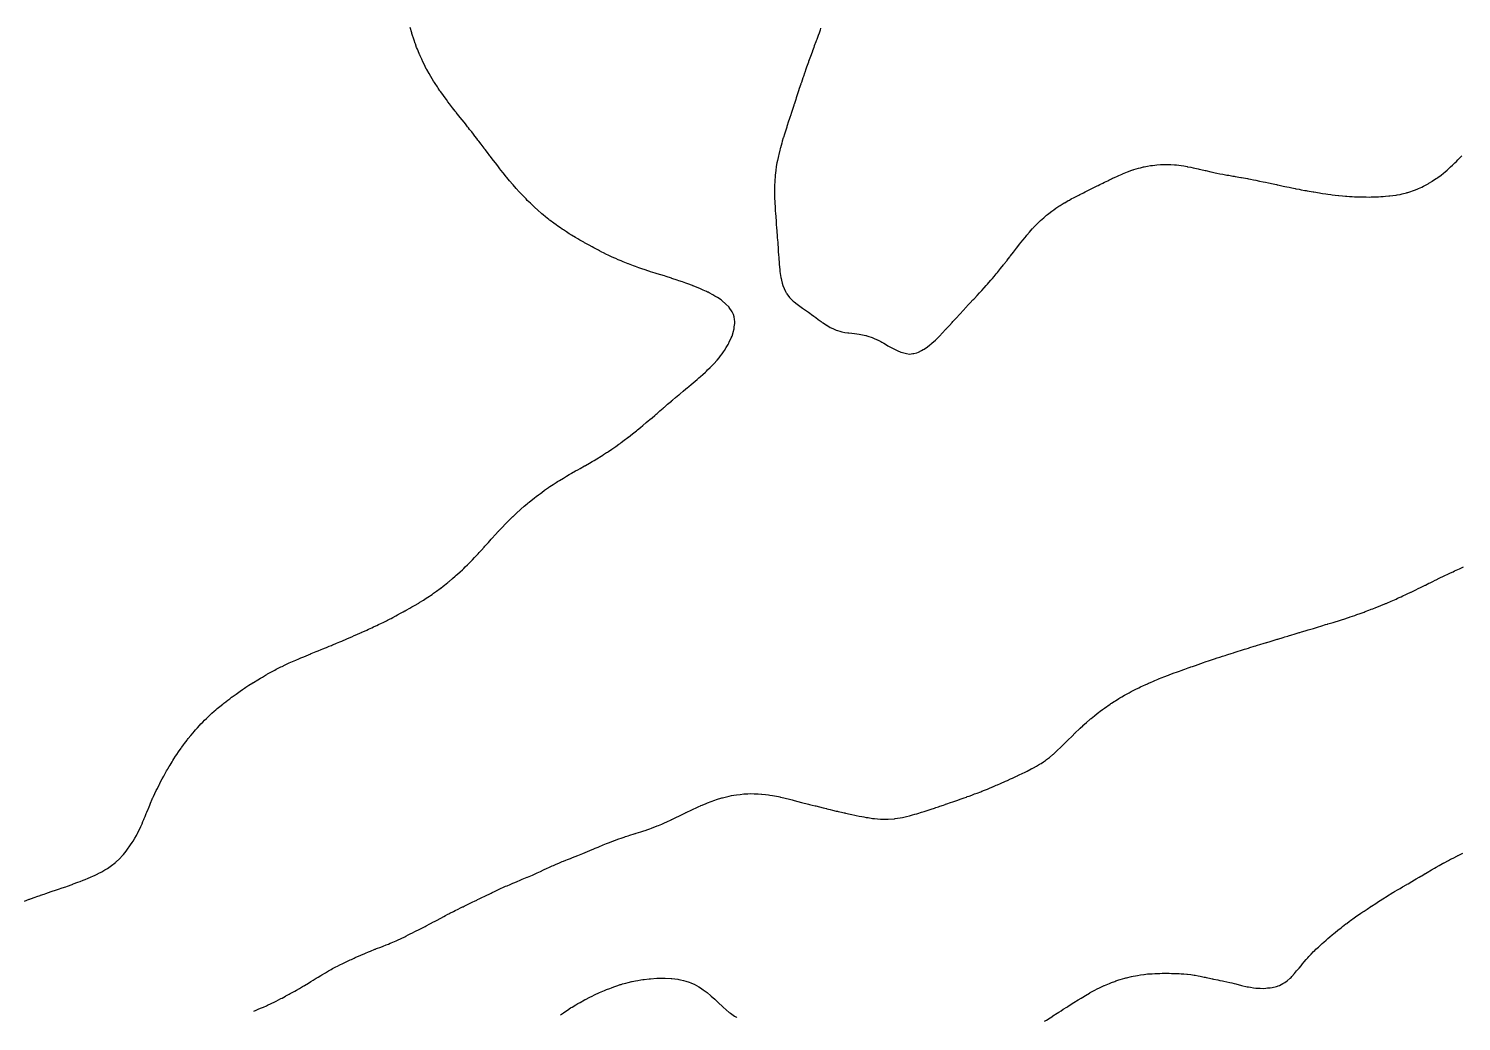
# Model space of a CAD drawing. Extents: x -717077 to -715000, y -984627 to -984000.
# Drawn here: x -716029.6 to -715831, y -984479.5 to -984341.9 of the extents above; entities that cross this region are included whole.
import ezdxf

# ---------------------------------------------------------------- set-up
doc = ezdxf.new("R2010")
doc.units = 0
doc.layers.add('buffer_B1_0_1_clip', color=7, linetype='Continuous')

msp = doc.modelspace()

# ---------------------------------------------------------------- linework, layer by layer
at = {"layer": 'buffer_B1_0_1_clip'}
for points in [[(-716030.19, -984462.81), (-716029.57, -984462.57), (-716029.5, -984462.54), (-716029.46, -984462.53), (-716029.37, -984462.5), (-716028.73, -984462.27), (-716028.5, -984462.19), (-716028.02, -984462.02), (-716027.99, -984462.01), (-716027.5, -984461.84), (-716027.25, -984461.75), (-716026.52, -984461.5), (-716026.5, -984461.5), (-716026.5, -984461.49), (-716026.49, -984461.49), (-716025.75, -984461.25), (-716025.5, -984461.16), (-716025, -984460.99), (-716024.98, -984460.99), (-716024.5, -984460.82), (-716024.26, -984460.74), (-716023.59, -984460.5), (-716023.52, -984460.48), (-716023.5, -984460.46), (-716023.44, -984460.44), (-716022.8, -984460.2), (-716022.5, -984460.08), (-716022.08, -984459.92), (-716021.81, -984459.81), (-716021.36, -984459.63), (-716021.05, -984459.5), (-716020.66, -984459.33), (-716020.5, -984459.26), (-716020.02, -984459.02), (-716019.99, -984459.01), (-716019.5, -984458.76), (-716019.33, -984458.66), (-716019.06, -984458.5), (-716018.72, -984458.28), (-716018.5, -984458.14), (-716018.13, -984457.87), (-716017.66, -984457.5), (-716017.57, -984457.43), (-716017.5, -984457.36), (-716017.06, -984456.94), (-716016.63, -984456.5), (-716016.56, -984456.43), (-716016.5, -984456.35), (-716016.11, -984455.88), (-716015.82, -984455.5), (-716015.69, -984455.31), (-716015.5, -984455.03), (-716015.29, -984454.71), (-716015.16, -984454.5), (-716014.91, -984454.08), (-716014.7, -984453.71), (-716014.59, -984453.5), (-716014.56, -984453.44), (-716014.5, -984453.33), (-716014.22, -984452.78), (-716014.1, -984452.5), (-716013.91, -984452.09), (-716013.79, -984451.79), (-716013.66, -984451.5), (-716013.61, -984451.39), (-716013.5, -984451.11), (-716013.32, -984450.68), (-716013.25, -984450.5), (-716013.08, -984450.08), (-716013.03, -984449.97), (-716012.84, -984449.5), (-716012.74, -984449.26), (-716012.5, -984448.7), (-716012.44, -984448.56), (-716012.41, -984448.5), (-716012.34, -984448.34), (-716012.12, -984447.88), (-716011.94, -984447.5), (-716011.79, -984447.2), (-716011.5, -984446.6), (-716011.46, -984446.54), (-716011.45, -984446.5), (-716011.39, -984446.39), (-716011.11, -984445.88), (-716010.91, -984445.5), (-716010.76, -984445.24), (-716010.5, -984444.76), (-716010.4, -984444.59), (-716010.35, -984444.5), (-716010.13, -984444.14), (-716010.03, -984443.97), (-716009.75, -984443.5), (-716009.65, -984443.35), (-716009.5, -984443.1), (-716009.26, -984442.74), (-716009.11, -984442.5), (-716008.86, -984442.14), (-716008.5, -984441.62), (-716008.45, -984441.55), (-716008.41, -984441.5), (-716008.15, -984441.15), (-716008.02, -984440.98), (-716007.66, -984440.5), (-716007.59, -984440.41), (-716007.5, -984440.3), (-716007.14, -984439.86), (-716006.84, -984439.5), (-716006.68, -984439.32), (-716006.5, -984439.1), (-716006.21, -984438.78), (-716005.96, -984438.5), (-716005.74, -984438.26), (-716005.5, -984438), (-716005.24, -984437.75), (-716004.99, -984437.5), (-716004.74, -984437.26), (-716004.5, -984437.03), (-716004.22, -984436.78), (-716003.91, -984436.5), (-716003.69, -984436.31), (-716003.5, -984436.14), (-716003.14, -984435.85), (-716002.71, -984435.5), (-716002.59, -984435.4), (-716002.5, -984435.32), (-716002.03, -984434.97), (-716001.76, -984434.76), (-716001.5, -984434.56), (-716001.46, -984434.54), (-716001.41, -984434.5), (-716000.88, -984434.12), (-716000.5, -984433.85), (-716000.29, -984433.71), (-715999.99, -984433.5), (-715999.7, -984433.3), (-715999.5, -984433.16), (-715999.09, -984432.91), (-715998.56, -984432.57), (-715998.5, -984432.52), (-715998.48, -984432.52), (-715998.46, -984432.5), (-715997.86, -984432.14), (-715997.5, -984431.91), (-715997.23, -984431.76), (-715996.78, -984431.5), (-715996.6, -984431.4), (-715996.5, -984431.33), (-715996.13, -984431.13), (-715995.96, -984431.04), (-715995.5, -984430.79), (-715995.31, -984430.69), (-715994.94, -984430.5), (-715994.65, -984430.35), (-715994.5, -984430.28), (-715994.08, -984430.08), (-715993.97, -984430.03), (-715993.5, -984429.81), (-715993.28, -984429.72), (-715992.8, -984429.5), (-715992.59, -984429.41), (-715992.5, -984429.36), (-715992.26, -984429.27), (-715991.89, -984429.11), (-715991.5, -984428.94), (-715991.18, -984428.81), (-715990.52, -984428.53), (-715990.5, -984428.52), (-715990.49, -984428.51), (-715990.46, -984428.5), (-715989.77, -984428.23), (-715989.5, -984428.12), (-715989.06, -984427.94), (-715988.85, -984427.86), (-715988.5, -984427.71), (-715988.34, -984427.65), (-715987.96, -984427.5), (-715987.63, -984427.37), (-715987.5, -984427.31), (-715987.16, -984427.17), (-715986.93, -984427.07), (-715986.5, -984426.88), (-715986.23, -984426.77), (-715985.53, -984426.47), (-715985.5, -984426.45), (-715985.41, -984426.41), (-715984.83, -984426.17), (-715984.5, -984426.02), (-715984.13, -984425.87), (-715983.64, -984425.65), (-715983.5, -984425.58), (-715983.44, -984425.56), (-715983.31, -984425.5), (-715982.75, -984425.25), (-715982.5, -984425.13), (-715982.06, -984424.94), (-715981.81, -984424.81), (-715981.5, -984424.67), (-715981.38, -984424.61), (-715981.15, -984424.5), (-715980.71, -984424.29), (-715980.5, -984424.18), (-715980.04, -984423.96), (-715979.86, -984423.87), (-715979.5, -984423.69), (-715979.37, -984423.63), (-715979.13, -984423.5), (-715978.72, -984423.28), (-715978.5, -984423.15), (-715978.08, -984422.92), (-715977.72, -984422.72), (-715977.5, -984422.6), (-715977.43, -984422.57), (-715977.31, -984422.5), (-715976.79, -984422.21), (-715976.5, -984422.05), (-715976.15, -984421.85), (-715975.56, -984421.5), (-715975.52, -984421.48), (-715975.5, -984421.46), (-715975.39, -984421.4), (-715974.9, -984421.1), (-715974.5, -984420.83), (-715974.3, -984420.7), (-715973.7, -984420.3), (-715973.5, -984420.15), (-715973.11, -984419.88), (-715972.6, -984419.5), (-715972.54, -984419.46), (-715972.5, -984419.42), (-715972.16, -984419.17), (-715971.97, -984419.02), (-715971.5, -984418.64), (-715971.42, -984418.58), (-715971.33, -984418.5), (-715970.87, -984418.12), (-715970.5, -984417.79), (-715970.34, -984417.66), (-715970.17, -984417.5), (-715969.82, -984417.18), (-715969.5, -984416.88), (-715969.3, -984416.7), (-715969.1, -984416.5), (-715968.79, -984416.21), (-715968.5, -984415.92), (-715968.29, -984415.71), (-715968.1, -984415.5), (-715967.8, -984415.19), (-715967.5, -984414.86), (-715967.32, -984414.67), (-715967.17, -984414.5), (-715966.84, -984414.16), (-715966.5, -984413.78), (-715966.37, -984413.63), (-715966.25, -984413.5), (-715965.89, -984413.11), (-715965.5, -984412.67), (-715965.42, -984412.58), (-715965.35, -984412.5), (-715964.94, -984412.06), (-715964.5, -984411.56), (-715964.47, -984411.53), (-715964.44, -984411.5), (-715963.98, -984411.02), (-715963.5, -984410.51), (-715963.49, -984410.5), (-715963.49, -984410.5), (-715962.5, -984409.51), (-715962.49, -984409.51), (-715962.48, -984409.5), (-715961.97, -984409.02), (-715961.5, -984408.58), (-715961.46, -984408.54), (-715961.41, -984408.5), (-715960.92, -984408.08), (-715960.5, -984407.73), (-715960.37, -984407.62), (-715960.22, -984407.5), (-715959.5, -984406.93), (-715959.26, -984406.74), (-715958.95, -984406.5), (-715958.69, -984406.31), (-715958.5, -984406.16), (-715958.11, -984405.88), (-715957.57, -984405.5), (-715957.5, -984405.45), (-715957.36, -984405.36), (-715956.92, -984405.07), (-715956.5, -984404.8), (-715956.32, -984404.68), (-715956.02, -984404.5), (-715955.5, -984404.19), (-715955.07, -984403.93), (-715954.71, -984403.71), (-715954.5, -984403.58), (-715954.44, -984403.55), (-715954.35, -984403.5), (-715953.8, -984403.2), (-715953.5, -984403.02), (-715953.16, -984402.84), (-715952.56, -984402.5), (-715952.52, -984402.48), (-715952.5, -984402.47), (-715952.42, -984402.42), (-715951.88, -984402.12), (-715951.5, -984401.89), (-715951.25, -984401.75), (-715950.84, -984401.5), (-715950.63, -984401.37), (-715950.5, -984401.29), (-715950.01, -984400.99), (-715949.93, -984400.93), (-715949.5, -984400.66), (-715949.4, -984400.59), (-715949.26, -984400.5), (-715948.8, -984400.19), (-715948.5, -984399.98), (-715948.21, -984399.79), (-715947.82, -984399.5), (-715947.63, -984399.37), (-715947.5, -984399.27), (-715947.05, -984398.94), (-715946.55, -984398.56), (-715946.5, -984398.51), (-715946.49, -984398.51), (-715946.48, -984398.5), (-715945.93, -984398.07), (-715945.38, -984397.62), (-715945.23, -984397.5), (-715944.82, -984397.17), (-715944.5, -984396.9), (-715944.02, -984396.5), (-715943.73, -984396.26), (-715943.5, -984396.07), (-715943.19, -984395.81), (-715942.84, -984395.5), (-715942.65, -984395.34), (-715942.5, -984395.21), (-715942.12, -984394.88), (-715941.67, -984394.5), (-715941.58, -984394.42), (-715941.5, -984394.35), (-715941.05, -984393.95), (-715940.52, -984393.5), (-715940.51, -984393.49), (-715940.5, -984393.48), (-715940.37, -984393.38), (-715939.97, -984393.03), (-715939.5, -984392.64), (-715939.42, -984392.58), (-715939.33, -984392.5), (-715938.88, -984392.12), (-715938.5, -984391.8), (-715938.33, -984391.67), (-715938.12, -984391.5), (-715937.79, -984391.21), (-715937.5, -984390.96), (-715937.25, -984390.75), (-715936.94, -984390.5), (-715936.7, -984390.29), (-715936.5, -984390.11), (-715936.17, -984389.83), (-715935.79, -984389.5), (-715935.65, -984389.35), (-715935.5, -984389.2), (-715935.14, -984388.86), (-715934.77, -984388.5), (-715934.64, -984388.35), (-715934.18, -984387.82), (-715933.91, -984387.5), (-715933.73, -984387.26), (-715933.5, -984386.94), (-715933.31, -984386.69), (-715933.16, -984386.5), (-715932.91, -984386.08), (-715932.65, -984385.65), (-715932.56, -984385.5), (-715932.54, -984385.46), (-715932.5, -984385.35), (-715932.24, -984384.76), (-715932.11, -984384.5), (-715931.98, -984384.02), (-715931.96, -984383.96), (-715931.82, -984383.5), (-715931.8, -984383.2), (-715931.74, -984382.74), (-715931.72, -984382.5), (-715931.78, -984382.21), (-715931.84, -984381.85), (-715931.93, -984381.5), (-715932.12, -984381.12), (-715932.5, -984380.52), (-715932.51, -984380.51), (-715932.51, -984380.5), (-715933.01, -984380.01), (-715933.5, -984379.6), (-715933.55, -984379.55), (-715933.61, -984379.5), (-715934.14, -984379.15), (-715934.5, -984378.95), (-715934.77, -984378.78), (-715935.29, -984378.5), (-715935.43, -984378.43), (-715935.5, -984378.41), (-715935.66, -984378.34), (-715936.12, -984378.12), (-715936.5, -984377.97), (-715936.82, -984377.83), (-715937.41, -984377.59), (-715937.5, -984377.55), (-715937.53, -984377.54), (-715937.62, -984377.5), (-715938.26, -984377.26), (-715938.5, -984377.18), (-715939, -984377), (-715939, -984377), (-715939.5, -984376.83), (-715939.74, -984376.74), (-715940.47, -984376.5), (-715940.49, -984376.49), (-715940.5, -984376.49), (-715940.51, -984376.49), (-715941.25, -984376.25), (-715941.5, -984376.17), (-715941.97, -984376.02), (-715942.01, -984376.01), (-715942.5, -984375.86), (-715942.77, -984375.77), (-715943.42, -984375.58), (-715943.5, -984375.55), (-715943.53, -984375.54), (-715943.65, -984375.5), (-715944.29, -984375.29), (-715944.5, -984375.22), (-715944.92, -984375.07), (-715945.03, -984375.04), (-715945.5, -984374.87), (-715945.77, -984374.77), (-715946.49, -984374.5), (-715946.49, -984374.5), (-715946.5, -984374.5), (-715946.5, -984374.5), (-715947.2, -984374.21), (-715947.5, -984374.08), (-715947.9, -984373.91), (-715948.24, -984373.76), (-715948.5, -984373.65), (-715948.81, -984373.5), (-715949.28, -984373.28), (-715949.5, -984373.18), (-715949.95, -984372.95), (-715950.15, -984372.85), (-715950.5, -984372.67), (-715950.61, -984372.61), (-715950.82, -984372.5), (-715951.26, -984372.27), (-715951.5, -984372.14), (-715951.91, -984371.91), (-715952.29, -984371.71), (-715952.5, -984371.6), (-715952.56, -984371.56), (-715952.66, -984371.5), (-715953.2, -984371.2), (-715953.5, -984371.03), (-715953.83, -984370.83), (-715954.38, -984370.5), (-715954.45, -984370.46), (-715954.5, -984370.43), (-715954.69, -984370.31), (-715955.06, -984370.07), (-715955.5, -984369.79), (-715955.67, -984369.67), (-715955.92, -984369.5), (-715956.26, -984369.27), (-715956.5, -984369.1), (-715956.84, -984368.85), (-715957.31, -984368.5), (-715957.41, -984368.42), (-715957.5, -984368.36), (-715957.97, -984367.97), (-715958.29, -984367.71), (-715958.5, -984367.54), (-715958.52, -984367.52), (-715958.54, -984367.5), (-715959.05, -984367.05), (-715959.5, -984366.65), (-715959.57, -984366.58), (-715959.66, -984366.5), (-715960.08, -984366.09), (-715960.5, -984365.69), (-715960.68, -984365.5), (-715961.08, -984365.08), (-715961.5, -984364.64), (-715961.56, -984364.57), (-715961.62, -984364.5), (-715962.03, -984364.03), (-715962.47, -984363.53), (-715962.49, -984363.5), (-715962.49, -984363.5), (-715962.5, -984363.5), (-715962.95, -984362.96), (-715963.34, -984362.5), (-715963.41, -984362.42), (-715963.5, -984362.31), (-715963.86, -984361.86), (-715964.15, -984361.5), (-715964.3, -984361.3), (-715964.5, -984361.05), (-715964.74, -984360.74), (-715964.93, -984360.5), (-715965.17, -984360.18), (-715965.5, -984359.76), (-715965.61, -984359.61), (-715965.69, -984359.5), (-715966.04, -984359.04), (-715966.34, -984358.66), (-715966.46, -984358.5), (-715966.48, -984358.48), (-715966.5, -984358.45), (-715966.9, -984357.91), (-715967.22, -984357.5), (-715967.34, -984357.34), (-715967.5, -984357.13), (-715967.77, -984356.77), (-715967.98, -984356.5), (-715968.21, -984356.21), (-715968.5, -984355.85), (-715968.65, -984355.65), (-715968.77, -984355.5), (-715969.09, -984355.09), (-715969.5, -984354.59), (-715969.53, -984354.54), (-715969.81, -984354.19), (-715969.97, -984353.98), (-715970.36, -984353.5), (-715970.42, -984353.42), (-715970.5, -984353.33), (-715970.86, -984352.86), (-715971.14, -984352.5), (-715971.29, -984352.3), (-715971.5, -984352.03), (-715971.72, -984351.73), (-715971.89, -984351.5), (-715972.14, -984351.15), (-715972.5, -984350.66), (-715972.56, -984350.57), (-715972.61, -984350.5), (-715972.84, -984350.16), (-715972.97, -984349.97), (-715973.28, -984349.5), (-715973.36, -984349.37), (-715973.5, -984349.16), (-715973.89, -984348.5), (-715974.11, -984348.12), (-715974.42, -984347.57), (-715974.47, -984347.5), (-715974.48, -984347.48), (-715974.5, -984347.44), (-715974.81, -984346.81), (-715974.97, -984346.5), (-715975.13, -984346.14), (-715975.36, -984345.64), (-715975.42, -984345.5), (-715975.45, -984345.45), (-715975.5, -984345.33), (-715975.74, -984344.74), (-715975.84, -984344.5), (-715976.01, -984344.01), (-715976.03, -984343.97), (-715976.2, -984343.5), (-715976.5, -984342.58), (-715976.52, -984342.52), (-715976.52, -984342.5), (-715976.53, -984342.46), (-715976.74, -984341.74)], [(-715919.83, -984341.83), (-715919.92, -984342.08), (-715920.06, -984342.5), (-715920.18, -984342.82), (-715920.37, -984343.38), (-715920.42, -984343.5), (-715920.44, -984343.56), (-715920.5, -984343.72), (-715920.71, -984344.29), (-715920.79, -984344.5), (-715920.96, -984344.96), (-715920.98, -984345.02), (-715921.15, -984345.5), (-715921.25, -984345.75), (-715921.5, -984346.45), (-715921.51, -984346.49), (-715921.51, -984346.5), (-715921.52, -984346.53), (-715921.78, -984347.22), (-715921.88, -984347.5), (-715922.04, -984347.96), (-715922.08, -984348.08), (-715922.22, -984348.5), (-715922.29, -984348.71), (-715922.5, -984349.33), (-715922.54, -984349.46), (-715922.56, -984349.5), (-715922.59, -984349.59), (-715922.79, -984350.2), (-715922.89, -984350.5), (-715923.22, -984351.5), (-715923.28, -984351.71), (-715923.5, -984352.38), (-715923.53, -984352.47), (-715923.54, -984352.5), (-715923.56, -984352.56), (-715923.78, -984353.22), (-715923.87, -984353.5), (-715924.03, -984353.97), (-715924.06, -984354.06), (-715924.2, -984354.5), (-715924.27, -984354.73), (-715924.5, -984355.43), (-715924.51, -984355.48), (-715924.52, -984355.5), (-715924.53, -984355.54), (-715924.76, -984356.24), (-715924.85, -984356.5), (-715925, -984356.99), (-715925.01, -984357.02), (-715925.16, -984357.5), (-715925.23, -984357.76), (-715925.42, -984358.42), (-715925.44, -984358.5), (-715925.45, -984358.55), (-715925.5, -984358.75), (-715925.65, -984359.35), (-715925.69, -984359.5), (-715925.74, -984359.75), (-715925.83, -984360.17), (-715925.9, -984360.5), (-715925.98, -984360.98), (-715925.98, -984361.02), (-715926.06, -984361.5), (-715926.1, -984361.9), (-715926.12, -984362.13), (-715926.16, -984362.5), (-715926.18, -984362.82), (-715926.2, -984363.21), (-715926.22, -984363.5), (-715926.22, -984363.78), (-715926.23, -984364.23), (-715926.23, -984364.5), (-715926.22, -984364.77), (-715926.22, -984365.22), (-715926.21, -984365.5), (-715926.19, -984365.8), (-715926.18, -984366.18), (-715926.16, -984366.5), (-715926.13, -984366.87), (-715926.12, -984367.12), (-715926.09, -984367.5), (-715926.06, -984367.94), (-715926.05, -984368.06), (-715926.02, -984368.5), (-715925.98, -984368.99), (-715925.98, -984369.02), (-715925.94, -984369.5), (-715925.91, -984369.92), (-715925.89, -984370.1), (-715925.86, -984370.5), (-715925.84, -984370.85), (-715925.81, -984371.19), (-715925.79, -984371.5), (-715925.78, -984371.78), (-715925.74, -984372.26), (-715925.72, -984372.5), (-715925.72, -984372.72), (-715925.66, -984373.34), (-715925.65, -984373.5), (-715925.65, -984373.65), (-715925.58, -984374.42), (-715925.57, -984374.5), (-715925.57, -984374.58), (-715925.5, -984375.29), (-715925.48, -984375.48), (-715925.47, -984375.5), (-715925.47, -984375.53), (-715925.35, -984376.36), (-715925.32, -984376.5), (-715925.26, -984376.74), (-715925.17, -984377.17), (-715925.06, -984377.5), (-715924.9, -984377.91), (-715924.69, -984378.31), (-715924.6, -984378.5), (-715924.56, -984378.56), (-715924.5, -984378.64), (-715924.15, -984379.15), (-715923.82, -984379.5), (-715923.65, -984379.66), (-715923.5, -984379.76), (-715923.1, -984380.1), (-715922.51, -984380.5), (-715922.5, -984380.5), (-715922.5, -984380.51), (-715922.48, -984380.52), (-715921.92, -984380.92), (-715921.5, -984381.18), (-715921.33, -984381.33), (-715921.11, -984381.5), (-715920.76, -984381.76), (-715920.5, -984381.93), (-715920.19, -984382.19), (-715919.76, -984382.5), (-715919.6, -984382.61), (-715919.5, -984382.68), (-715919.01, -984382.99), (-715918.99, -984383), (-715918.5, -984383.29), (-715918.36, -984383.36), (-715918.05, -984383.5), (-715917.66, -984383.67), (-715917.5, -984383.73), (-715917.18, -984383.81), (-715916.89, -984383.89), (-715916.5, -984383.99), (-715916.05, -984384.05), (-715915.93, -984384.07), (-715915.5, -984384.12), (-715915.16, -984384.16), (-715914.8, -984384.2), (-715914.5, -984384.23), (-715914.27, -984384.28), (-715913.59, -984384.41), (-715913.5, -984384.43), (-715913.44, -984384.45), (-715913.28, -984384.5), (-715912.7, -984384.7), (-715912.5, -984384.77), (-715912.01, -984385.02), (-715911.95, -984385.04), (-715911.5, -984385.26), (-715911.35, -984385.35), (-715911.08, -984385.5), (-715910.71, -984385.71), (-715910.5, -984385.83), (-715910.07, -984386.07), (-715909.77, -984386.23), (-715909.5, -984386.38), (-715909.41, -984386.41), (-715909.21, -984386.5), (-715908.71, -984386.71), (-715908.5, -984386.8), (-715908.13, -984386.87), (-715907.92, -984386.92), (-715907.5, -984387), (-715907.07, -984386.93), (-715906.9, -984386.9), (-715906.5, -984386.84), (-715906.28, -984386.72), (-715905.87, -984386.5), (-715905.63, -984386.37), (-715905.5, -984386.3), (-715905.03, -984385.97), (-715904.76, -984385.76), (-715904.5, -984385.57), (-715904.46, -984385.54), (-715904.42, -984385.5), (-715903.93, -984385.07), (-715903.5, -984384.65), (-715903.42, -984384.58), (-715903.35, -984384.5), (-715902.93, -984384.07), (-715902.5, -984383.59), (-715902.45, -984383.55), (-715902.41, -984383.5), (-715901.97, -984383.03), (-715901.61, -984382.61), (-715901.51, -984382.5), (-715901.5, -984382.49), (-715901.5, -984382.49), (-715901.02, -984381.98), (-715900.59, -984381.5), (-715900.55, -984381.45), (-715900.5, -984381.4), (-715900.06, -984380.94), (-715899.66, -984380.5), (-715899.58, -984380.42), (-715899.5, -984380.32), (-715899.09, -984379.9), (-715898.72, -984379.5), (-715898.61, -984379.39), (-715898.5, -984379.27), (-715898.12, -984378.87), (-715897.79, -984378.5), (-715897.65, -984378.35), (-715897.5, -984378.19), (-715897.17, -984377.83), (-715896.89, -984377.5), (-715896.7, -984377.3), (-715896.5, -984377.06), (-715896.23, -984376.76), (-715896.02, -984376.5), (-715895.78, -984376.22), (-715895.5, -984375.88), (-715895.33, -984375.67), (-715895.19, -984375.5), (-715894.88, -984375.12), (-715894.5, -984374.64), (-715894.44, -984374.56), (-715894.39, -984374.5), (-715893.99, -984374.01), (-715893.96, -984373.97), (-715893.6, -984373.5), (-715893.56, -984373.44), (-715893.5, -984373.37), (-715893.11, -984372.89), (-715892.82, -984372.5), (-715892.68, -984372.32), (-715892.5, -984372.08), (-715892.24, -984371.76), (-715892.05, -984371.5), (-715891.8, -984371.2), (-715891.5, -984370.83), (-715891.35, -984370.65), (-715891.23, -984370.5), (-715890.89, -984370.11), (-715890.5, -984369.65), (-715890.42, -984369.57), (-715890.36, -984369.5), (-715889.93, -984369.07), (-715889.5, -984368.62), (-715889.44, -984368.56), (-715889.37, -984368.5), (-715888.9, -984368.09), (-715888.5, -984367.74), (-715888.36, -984367.63), (-715888.2, -984367.5), (-715887.8, -984367.2), (-715887.5, -984366.98), (-715887.21, -984366.79), (-715886.79, -984366.5), (-715886.61, -984366.39), (-715886.5, -984366.31), (-715886.05, -984366.05), (-715885.98, -984366.02), (-715885.5, -984365.73), (-715885.35, -984365.65), (-715885.09, -984365.5), (-715884.7, -984365.3), (-715884.5, -984365.19), (-715884.03, -984364.96), (-715883.88, -984364.88), (-715883.5, -984364.69), (-715883.37, -984364.63), (-715883.14, -984364.5), (-715882.7, -984364.29), (-715882.5, -984364.19), (-715882.03, -984363.96), (-715881.88, -984363.88), (-715881.5, -984363.69), (-715881.37, -984363.62), (-715881.14, -984363.5), (-715880.7, -984363.29), (-715880.5, -984363.19), (-715880.03, -984362.97), (-715879.89, -984362.89), (-715879.5, -984362.7), (-715879.36, -984362.63), (-715879.1, -984362.5), (-715878.68, -984362.32), (-715878.5, -984362.24), (-715878.04, -984362.04), (-715877.98, -984362.02), (-715877.5, -984361.82), (-715877.27, -984361.73), (-715876.67, -984361.5), (-715876.54, -984361.46), (-715876.5, -984361.44), (-715876.41, -984361.42), (-715875.76, -984361.23), (-715875.5, -984361.16), (-715875.06, -984361.06), (-715874.96, -984361.04), (-715874.5, -984360.94), (-715874.12, -984360.88), (-715873.84, -984360.84), (-715873.5, -984360.79), (-715873.22, -984360.77), (-715872.73, -984360.74), (-715872.5, -984360.72), (-715872.28, -984360.72), (-715871.71, -984360.72), (-715871.5, -984360.72), (-715871.26, -984360.74), (-715870.76, -984360.76), (-715870.5, -984360.78), (-715870.17, -984360.83), (-715869.86, -984360.87), (-715869.5, -984360.92), (-715869.01, -984361.01), (-715868.98, -984361.02), (-715868.5, -984361.11), (-715868.17, -984361.18), (-715867.72, -984361.28), (-715867.5, -984361.33), (-715867.35, -984361.36), (-715866.69, -984361.5), (-715866.54, -984361.54), (-715866.5, -984361.55), (-715866.43, -984361.57), (-715865.73, -984361.73), (-715865.5, -984361.79), (-715865.13, -984361.86), (-715864.9, -984361.91), (-715864.5, -984361.99), (-715864.07, -984362.07), (-715863.89, -984362.1), (-715863.5, -984362.18), (-715863.22, -984362.22), (-715862.68, -984362.32), (-715862.5, -984362.35), (-715862.36, -984362.37), (-715861.58, -984362.5), (-715861.51, -984362.51), (-715861.5, -984362.52), (-715861.48, -984362.52), (-715860.67, -984362.67), (-715860.5, -984362.71), (-715860.24, -984362.76), (-715859.83, -984362.84), (-715859.5, -984362.91), (-715859, -984363.01), (-715858.98, -984363.01), (-715858.5, -984363.12), (-715858.17, -984363.18), (-715857.72, -984363.28), (-715857.5, -984363.32), (-715857.34, -984363.35), (-715856.62, -984363.5), (-715856.52, -984363.52), (-715856.5, -984363.53), (-715856.46, -984363.54), (-715855.7, -984363.7), (-715855.5, -984363.75), (-715855.18, -984363.82), (-715854.87, -984363.88), (-715854.5, -984363.96), (-715854.04, -984364.04), (-715853.93, -984364.07), (-715853.5, -984364.15), (-715853.2, -984364.21), (-715852.69, -984364.3), (-715852.5, -984364.34), (-715852.36, -984364.36), (-715851.57, -984364.5), (-715851.51, -984364.51), (-715851.5, -984364.51), (-715851.48, -984364.52), (-715850.66, -984364.66), (-715850.5, -984364.69), (-715850.27, -984364.73), (-715849.79, -984364.8), (-715849.5, -984364.85), (-715849.1, -984364.9), (-715848.91, -984364.92), (-715848.5, -984364.97), (-715848.02, -984365.02), (-715847.97, -984365.02), (-715847.5, -984365.07), (-715847.09, -984365.1), (-715846.88, -984365.12), (-715846.5, -984365.14), (-715846.15, -984365.16), (-715845.82, -984365.18), (-715845.5, -984365.19), (-715845.19, -984365.2), (-715844.78, -984365.21), (-715844.5, -984365.22), (-715844.21, -984365.22), (-715843.77, -984365.23), (-715843.5, -984365.22), (-715843.21, -984365.21), (-715842.79, -984365.21), (-715842.5, -984365.2), (-715842.17, -984365.17), (-715841.84, -984365.16), (-715841.5, -984365.13), (-715841.08, -984365.08), (-715840.93, -984365.07), (-715840.5, -984365.01), (-715840.05, -984364.95), (-715839.92, -984364.92), (-715839.5, -984364.86), (-715839.21, -984364.79), (-715838.63, -984364.64), (-715838.5, -984364.6), (-715838.42, -984364.58), (-715838.17, -984364.5), (-715837.66, -984364.34), (-715837.5, -984364.28), (-715837.11, -984364.12), (-715836.95, -984364.05), (-715836.5, -984363.85), (-715836.26, -984363.73), (-715835.61, -984363.38), (-715835.5, -984363.32), (-715835.01, -984363.01), (-715834.99, -984363), (-715834.5, -984362.68), (-715834.39, -984362.61), (-715834.25, -984362.5), (-715833.82, -984362.18), (-715833.5, -984361.92), (-715833.27, -984361.73), (-715832.99, -984361.5), (-715832.73, -984361.27), (-715832.5, -984361.06), (-715832.21, -984360.79), (-715831.91, -984360.5), (-715831.7, -984360.3), (-715831.5, -984360.09), (-715831.21, -984359.78), (-715830.96, -984359.5)], [(-715998.42, -984478.07), (-715998.07, -984477.93), (-715997.81, -984477.81), (-715997.5, -984477.68), (-715997.37, -984477.63), (-715997.09, -984477.5), (-715996.68, -984477.32), (-715996.5, -984477.24), (-715996.01, -984477.01), (-715995.99, -984477), (-715995.5, -984476.76), (-715995.32, -984476.68), (-715994.99, -984476.5), (-715994.66, -984476.34), (-715994.5, -984476.25), (-715994.01, -984475.99), (-715993.97, -984475.97), (-715993.5, -984475.71), (-715993.36, -984475.64), (-715993.11, -984475.5), (-715992.71, -984475.28), (-715992.5, -984475.16), (-715992.08, -984474.92), (-715991.67, -984474.67), (-715991.5, -984474.57), (-715991.45, -984474.54), (-715991.39, -984474.5), (-715990.83, -984474.17), (-715990.5, -984473.97), (-715990.21, -984473.79), (-715989.75, -984473.5), (-715989.59, -984473.41), (-715989.5, -984473.35), (-715989.11, -984473.12), (-715988.97, -984473.03), (-715988.5, -984472.74), (-715988.34, -984472.65), (-715988.08, -984472.5), (-715987.7, -984472.3), (-715987.5, -984472.18), (-715987.05, -984471.95), (-715986.83, -984471.83), (-715986.5, -984471.66), (-715986.39, -984471.61), (-715986.18, -984471.5), (-715985.72, -984471.28), (-715985.5, -984471.17), (-715985.04, -984470.96), (-715984.89, -984470.89), (-715984.5, -984470.71), (-715984.35, -984470.65), (-715984.03, -984470.5), (-715983.66, -984470.34), (-715983.5, -984470.27), (-715983.1, -984470.11), (-715982.95, -984470.05), (-715982.5, -984469.85), (-715982.24, -984469.75), (-715981.63, -984469.5), (-715981.53, -984469.46), (-715981.5, -984469.45), (-715981.41, -984469.41), (-715980.81, -984469.19), (-715980.5, -984469.06), (-715980.09, -984468.9), (-715979.76, -984468.77), (-715979.5, -984468.66), (-715979.39, -984468.61), (-715979.13, -984468.5), (-715978.69, -984468.31), (-715978.5, -984468.23), (-715978, -984468), (-715977.98, -984467.99), (-715977.5, -984467.75), (-715977.33, -984467.67), (-715977.01, -984467.5), (-715976.67, -984467.33), (-715976.5, -984467.25), (-715976, -984467), (-715975.98, -984466.98), (-715975.5, -984466.74), (-715975.04, -984466.5), (-715974.68, -984466.32), (-715974.5, -984466.23), (-715974.02, -984465.98), (-715973.93, -984465.93), (-715973.5, -984465.71), (-715973.36, -984465.64), (-715973.11, -984465.5), (-715972.5, -984465.18), (-715972.05, -984464.95), (-715971.82, -984464.82), (-715971.5, -984464.65), (-715971.4, -984464.6), (-715971.22, -984464.5), (-715970.74, -984464.26), (-715970.5, -984464.13), (-715970.08, -984463.92), (-715969.75, -984463.76), (-715969.5, -984463.63), (-715969.41, -984463.59), (-715969.24, -984463.5), (-715968.5, -984463.14), (-715968.06, -984462.94), (-715967.81, -984462.82), (-715967.5, -984462.67), (-715967.39, -984462.61), (-715967.16, -984462.5), (-715966.71, -984462.29), (-715966.5, -984462.19), (-715966.03, -984461.96), (-715965.89, -984461.9), (-715965.5, -984461.71), (-715965.36, -984461.64), (-715965.07, -984461.5), (-715964.68, -984461.32), (-715964.5, -984461.23), (-715963.5, -984460.77), (-715963.31, -984460.69), (-715962.88, -984460.5), (-715962.61, -984460.39), (-715962.5, -984460.34), (-715962.21, -984460.22), (-715961.91, -984460.09), (-715961.5, -984459.92), (-715961.2, -984459.8), (-715960.5, -984459.51), (-715960.5, -984459.5), (-715960.49, -984459.5), (-715960.49, -984459.5), (-715959.8, -984459.2), (-715959.5, -984459.07), (-715959.11, -984458.89), (-715958.69, -984458.7), (-715958.5, -984458.61), (-715958.42, -984458.57), (-715958.27, -984458.5), (-715957.74, -984458.26), (-715957.5, -984458.15), (-715957.05, -984457.95), (-715956.85, -984457.86), (-715956.5, -984457.7), (-715956.36, -984457.64), (-715956.02, -984457.5), (-715955.65, -984457.35), (-715955.5, -984457.28), (-715955.14, -984457.14), (-715954.94, -984457.06), (-715954.5, -984456.89), (-715954.22, -984456.78), (-715953.51, -984456.5), (-715953.5, -984456.5), (-715953.5, -984456.5), (-715953.49, -984456.49), (-715952.79, -984456.21), (-715952.5, -984456.09), (-715951.5, -984455.66), (-715951.38, -984455.62), (-715951.11, -984455.5), (-715950.68, -984455.32), (-715950.5, -984455.24), (-715950.06, -984455.06), (-715949.97, -984455.03), (-715949.5, -984454.83), (-715949.26, -984454.74), (-715948.64, -984454.5), (-715948.54, -984454.46), (-715948.5, -984454.45), (-715948.41, -984454.42), (-715947.8, -984454.2), (-715947.5, -984454.09), (-715947.06, -984453.94), (-715946.88, -984453.88), (-715946.5, -984453.75), (-715946.3, -984453.7), (-715945.67, -984453.5), (-715945.54, -984453.46), (-715945.5, -984453.45), (-715945.42, -984453.42), (-715944.77, -984453.23), (-715944.5, -984453.13), (-715944.02, -984452.98), (-715943.94, -984452.95), (-715943.5, -984452.79), (-715943.29, -984452.71), (-715942.75, -984452.5), (-715942.57, -984452.43), (-715942.5, -984452.4), (-715942.32, -984452.33), (-715941.86, -984452.14), (-715941.5, -984451.98), (-715941.16, -984451.83), (-715940.54, -984451.54), (-715940.5, -984451.52), (-715940.48, -984451.52), (-715940.45, -984451.5), (-715939.8, -984451.2), (-715939.5, -984451.05), (-715939.13, -984450.87), (-715938.59, -984450.6), (-715938.5, -984450.55), (-715938.46, -984450.53), (-715938.4, -984450.5), (-715937.79, -984450.21), (-715937.5, -984450.07), (-715937.1, -984449.89), (-715936.7, -984449.71), (-715936.5, -984449.61), (-715936.42, -984449.58), (-715936.24, -984449.5), (-715935.71, -984449.29), (-715935.5, -984449.2), (-715935.02, -984449.02), (-715934.99, -984449.01), (-715934.5, -984448.83), (-715934.25, -984448.75), (-715933.51, -984448.51), (-715933.5, -984448.51), (-715933.49, -984448.51), (-715933.46, -984448.5), (-715932.69, -984448.31), (-715932.5, -984448.26), (-715932.2, -984448.2), (-715931.85, -984448.14), (-715931.5, -984448.07), (-715931.01, -984448.02), (-715930.98, -984448.02), (-715930.5, -984447.96), (-715930.06, -984447.94), (-715929.93, -984447.93), (-715929.5, -984447.92), (-715929.07, -984447.93), (-715928.92, -984447.93), (-715928.5, -984447.94), (-715928.02, -984447.98), (-715927.98, -984447.98), (-715927.5, -984448.03), (-715927.08, -984448.08), (-715926.88, -984448.12), (-715926.5, -984448.17), (-715926.22, -984448.22), (-715925.66, -984448.34), (-715925.5, -984448.37), (-715925.39, -984448.39), (-715924.93, -984448.5), (-715924.58, -984448.59), (-715924.35, -984448.65), (-715923.79, -984448.79), (-715923.5, -984448.87), (-715923, -984449), (-715922.99, -984449), (-715922.5, -984449.13), (-715921.5, -984449.38), (-715921.4, -984449.41), (-715921.02, -984449.5), (-715920.6, -984449.61), (-715920.5, -984449.63), (-715919.5, -984449.88), (-715919, -984450), (-715918.99, -984450.01), (-715918.5, -984450.13), (-715918.19, -984450.2), (-715917.67, -984450.33), (-715917.5, -984450.37), (-715917.39, -984450.39), (-715916.92, -984450.5), (-715916.58, -984450.58), (-715916.5, -984450.6), (-715916.37, -984450.63), (-715915.76, -984450.76), (-715915.5, -984450.82), (-715915.09, -984450.91), (-715914.93, -984450.94), (-715914.5, -984451.03), (-715914.1, -984451.1), (-715913.84, -984451.15), (-715913.5, -984451.22), (-715913.25, -984451.25), (-715912.65, -984451.35), (-715912.5, -984451.37), (-715912.37, -984451.38), (-715911.54, -984451.45), (-715911.5, -984451.46), (-715911.45, -984451.46), (-715910.53, -984451.47), (-715910.5, -984451.46), (-715910.46, -984451.46), (-715909.6, -984451.4), (-715909.5, -984451.39), (-715908.5, -984451.22), (-715908.13, -984451.14), (-715907.91, -984451.08), (-715907.5, -984450.99), (-715907.12, -984450.88), (-715906.78, -984450.78), (-715906.5, -984450.7), (-715906.34, -984450.66), (-715905.84, -984450.5), (-715905.5, -984450.4), (-715904.5, -984450.08), (-715904.06, -984449.93), (-715903.86, -984449.86), (-715903.5, -984449.74), (-715903.32, -984449.68), (-715902.82, -984449.5), (-715902.58, -984449.42), (-715902.5, -984449.39), (-715902.33, -984449.33), (-715901.83, -984449.16), (-715901.5, -984449.05), (-715901.09, -984448.91), (-715900.8, -984448.81), (-715900.5, -984448.7), (-715900.35, -984448.65), (-715899.94, -984448.5), (-715899.61, -984448.39), (-715899.5, -984448.34), (-715899.25, -984448.25), (-715898.88, -984448.12), (-715898.5, -984447.97), (-715898.15, -984447.84), (-715897.64, -984447.65), (-715897.5, -984447.59), (-715897.43, -984447.57), (-715897.27, -984447.5), (-715896.72, -984447.28), (-715896.5, -984447.19), (-715896.01, -984446.99), (-715895.96, -984446.97), (-715895.5, -984446.77), (-715895.31, -984446.69), (-715894.88, -984446.5), (-715894.61, -984446.38), (-715894.5, -984446.33), (-715894.19, -984446.2), (-715893.92, -984446.08), (-715893.5, -984445.88), (-715893.24, -984445.76), (-715892.7, -984445.5), (-715892.56, -984445.44), (-715892.5, -984445.4), (-715892.31, -984445.32), (-715891.88, -984445.11), (-715891.5, -984444.93), (-715891.21, -984444.79), (-715890.65, -984444.5), (-715890.55, -984444.45), (-715890.5, -984444.42), (-715890.32, -984444.33), (-715889.9, -984444.1), (-715889.5, -984443.86), (-715889.27, -984443.73), (-715888.93, -984443.5), (-715888.67, -984443.33), (-715888.5, -984443.21), (-715888.1, -984442.9), (-715887.62, -984442.5), (-715887.55, -984442.44), (-715887.5, -984442.39), (-715887.03, -984441.96), (-715886.55, -984441.5), (-715886.52, -984441.47), (-715886.5, -984441.45), (-715886.02, -984440.98), (-715885.54, -984440.5), (-715885.52, -984440.48), (-715885.5, -984440.46), (-715885.01, -984439.99), (-715884.53, -984439.5), (-715884.51, -984439.49), (-715884.5, -984439.47), (-715884, -984439), (-715883.86, -984438.87), (-715883.5, -984438.52), (-715883.49, -984438.51), (-715883.48, -984438.5), (-715882.96, -984438.04), (-715882.5, -984437.63), (-715882.43, -984437.57), (-715882.35, -984437.5), (-715881.88, -984437.12), (-715881.5, -984436.82), (-715881.32, -984436.68), (-715881.09, -984436.5), (-715880.75, -984436.25), (-715880.5, -984436.06), (-715879.69, -984435.5), (-715879.58, -984435.42), (-715879.5, -984435.37), (-715879.15, -984435.15), (-715878.96, -984435.04), (-715878.5, -984434.74), (-715878.34, -984434.65), (-715878.09, -984434.5), (-715877.71, -984434.29), (-715877.5, -984434.16), (-715877.06, -984433.93), (-715876.77, -984433.78), (-715876.5, -984433.63), (-715876.41, -984433.59), (-715876.23, -984433.5), (-715875.74, -984433.26), (-715875.5, -984433.14), (-715875.06, -984432.94), (-715874.83, -984432.84), (-715874.5, -984432.68), (-715874.37, -984432.63), (-715874.09, -984432.5), (-715873.68, -984432.32), (-715873.5, -984432.24), (-715873.06, -984432.07), (-715872.97, -984432.03), (-715872.5, -984431.84), (-715872.25, -984431.75), (-715871.61, -984431.5), (-715871.53, -984431.47), (-715871.5, -984431.46), (-715871.43, -984431.43), (-715870.8, -984431.2), (-715870.5, -984431.09), (-715870.06, -984430.93), (-715869.85, -984430.85), (-715869.5, -984430.72), (-715869.33, -984430.66), (-715868.88, -984430.5), (-715868.6, -984430.4), (-715868.5, -984430.36), (-715868.29, -984430.29), (-715867.85, -984430.14), (-715867.5, -984430.01), (-715867.11, -984429.88), (-715866.74, -984429.74), (-715866.5, -984429.66), (-715866.38, -984429.62), (-715866.04, -984429.5), (-715865.63, -984429.37), (-715865.5, -984429.32), (-715865.23, -984429.24), (-715864.87, -984429.12), (-715864.5, -984429), (-715864.12, -984428.88), (-715863.76, -984428.76), (-715863.5, -984428.68), (-715863.36, -984428.64), (-715862.93, -984428.5), (-715862.6, -984428.4), (-715862.5, -984428.37), (-715861.07, -984427.92), (-715860.85, -984427.85), (-715860.5, -984427.74), (-715860.31, -984427.68), (-715859.74, -984427.5), (-715859.55, -984427.44), (-715859.5, -984427.43), (-715859.39, -984427.39), (-715858.79, -984427.21), (-715858.5, -984427.12), (-715858.02, -984426.98), (-715857.96, -984426.96), (-715857.5, -984426.83), (-715857.25, -984426.75), (-715856.52, -984426.53), (-715856.5, -984426.52), (-715856.48, -984426.51), (-715856.44, -984426.5), (-715855.71, -984426.28), (-715855.5, -984426.21), (-715855.08, -984426.09), (-715854.95, -984426.05), (-715854.5, -984425.91), (-715854.18, -984425.81), (-715853.64, -984425.64), (-715853.5, -984425.6), (-715853.42, -984425.58), (-715853.17, -984425.5), (-715852.65, -984425.35), (-715852.5, -984425.3), (-715852.22, -984425.22), (-715851.87, -984425.12), (-715851.5, -984425.01), (-715851.1, -984424.89), (-715850.79, -984424.8), (-715850.5, -984424.71), (-715850.34, -984424.66), (-715849.82, -984424.5), (-715849.57, -984424.43), (-715849.5, -984424.4), (-715849.35, -984424.36), (-715848.8, -984424.19), (-715848.5, -984424.1), (-715848.04, -984423.96), (-715847.91, -984423.91), (-715847.5, -984423.79), (-715847.28, -984423.72), (-715846.64, -984423.5), (-715846.53, -984423.47), (-715846.5, -984423.46), (-715846.43, -984423.43), (-715845.78, -984423.21), (-715845.5, -984423.11), (-715845.05, -984422.95), (-715844.88, -984422.89), (-715844.5, -984422.75), (-715844.32, -984422.68), (-715843.85, -984422.5), (-715843.59, -984422.41), (-715843.5, -984422.37), (-715843.28, -984422.29), (-715842.87, -984422.13), (-715842.5, -984421.98), (-715842.15, -984421.84), (-715841.61, -984421.62), (-715841.5, -984421.57), (-715841.45, -984421.55), (-715841.34, -984421.5), (-715840.75, -984421.25), (-715840.5, -984421.14), (-715840.05, -984420.95), (-715839.84, -984420.85), (-715839.5, -984420.69), (-715839.37, -984420.63), (-715839.1, -984420.5), (-715838.68, -984420.31), (-715838.5, -984420.23), (-715838, -984419.99), (-715837.97, -984419.98), (-715837.5, -984419.75), (-715837.33, -984419.67), (-715836.99, -984419.5), (-715836.66, -984419.34), (-715836.5, -984419.26), (-715836.03, -984419.04), (-715835.98, -984419.01), (-715835.5, -984418.77), (-715835.32, -984418.68), (-715834.96, -984418.5), (-715834.65, -984418.35), (-715834.5, -984418.28), (-715834.06, -984418.07), (-715833.97, -984418.02), (-715833.5, -984417.79), (-715833.3, -984417.7), (-715832.89, -984417.5), (-715832.62, -984417.38), (-715832.5, -984417.32), (-715832.15, -984417.16), (-715831.94, -984417.06), (-715831.5, -984416.85), (-715831.25, -984416.75), (-715830.71, -984416.5)], [(-715888.79, -984479.48), (-715888.62, -984479.38), (-715888.5, -984479.3), (-715888.01, -984478.99), (-715887.92, -984478.93), (-715887.5, -984478.65), (-715887.41, -984478.59), (-715887.27, -984478.5), (-715886.8, -984478.2), (-715886.5, -984478.01), (-715886.19, -984477.81), (-715885.72, -984477.5), (-715885.58, -984477.42), (-715885.5, -984477.36), (-715885.13, -984477.13), (-715884.97, -984477.03), (-715884.5, -984476.73), (-715884.35, -984476.64), (-715884.13, -984476.5), (-715883.73, -984476.27), (-715883.5, -984476.12), (-715883.11, -984475.89), (-715882.57, -984475.57), (-715882.5, -984475.53), (-715882.48, -984475.52), (-715882.45, -984475.5), (-715881.83, -984475.17), (-715881.5, -984474.99), (-715881.17, -984474.83), (-715880.51, -984474.51), (-715880.5, -984474.51), (-715880.49, -984474.51), (-715880.48, -984474.5), (-715879.78, -984474.22), (-715879.5, -984474.11), (-715879.05, -984473.95), (-715878.89, -984473.89), (-715878.5, -984473.75), (-715878.3, -984473.7), (-715877.65, -984473.5), (-715877.53, -984473.47), (-715877.5, -984473.46), (-715877.44, -984473.45), (-715876.72, -984473.28), (-715876.5, -984473.23), (-715876.16, -984473.16), (-715875.89, -984473.11), (-715875.5, -984473.04), (-715875.01, -984472.98), (-715874.98, -984472.98), (-715874.5, -984472.92), (-715874.1, -984472.9), (-715873.87, -984472.88), (-715873.5, -984472.85), (-715873.15, -984472.84), (-715872.83, -984472.83), (-715872.5, -984472.82), (-715872.18, -984472.82), (-715871.82, -984472.82), (-715871.5, -984472.82), (-715871.17, -984472.83), (-715870.83, -984472.83), (-715870.5, -984472.84), (-715870.14, -984472.86), (-715869.87, -984472.88), (-715869.5, -984472.9), (-715869.05, -984472.94), (-715868.95, -984472.95), (-715868.5, -984473), (-715868.07, -984473.07), (-715867.9, -984473.1), (-715867.5, -984473.16), (-715867.21, -984473.22), (-715866.66, -984473.34), (-715866.5, -984473.37), (-715866.39, -984473.39), (-715865.91, -984473.5), (-715865.57, -984473.58), (-715865.5, -984473.59), (-715865.38, -984473.62), (-715864.75, -984473.75), (-715864.5, -984473.8), (-715864.12, -984473.88), (-715863.92, -984473.92), (-715863.5, -984474.01), (-715863.09, -984474.1), (-715862.84, -984474.16), (-715862.5, -984474.24), (-715862.28, -984474.29), (-715861.5, -984474.5), (-715861.5, -984474.5), (-715861.49, -984474.5), (-715861.48, -984474.5), (-715860.68, -984474.68), (-715860.5, -984474.72), (-715860.23, -984474.76), (-715859.82, -984474.82), (-715859.5, -984474.87), (-715859.11, -984474.89), (-715858.89, -984474.9), (-715858.5, -984474.91), (-715858.11, -984474.89), (-715857.86, -984474.86), (-715857.5, -984474.84), (-715857.22, -984474.78), (-715856.63, -984474.64), (-715856.5, -984474.61), (-715856.42, -984474.58), (-715856.24, -984474.5), (-715855.74, -984474.26), (-715855.5, -984474.12), (-715855.15, -984473.85), (-715854.73, -984473.5), (-715854.61, -984473.39), (-715854.5, -984473.28), (-715854.13, -984472.86), (-715853.84, -984472.5), (-715853.68, -984472.32), (-715853.5, -984472.1), (-715853.23, -984471.77), (-715853.03, -984471.5), (-715852.78, -984471.22), (-715852.5, -984470.89), (-715852.31, -984470.68), (-715852.15, -984470.5), (-715851.83, -984470.17), (-715851.5, -984469.82), (-715851.33, -984469.66), (-715851.16, -984469.5), (-715850.82, -984469.18), (-715850.5, -984468.87), (-715850.3, -984468.7), (-715850.08, -984468.5), (-715849.77, -984468.23), (-715849.5, -984467.99), (-715849.23, -984467.77), (-715848.91, -984467.5), (-715848.69, -984467.31), (-715848.5, -984467.15), (-715848.13, -984466.86), (-715847.68, -984466.5), (-715847.58, -984466.42), (-715847.5, -984466.35), (-715847.01, -984465.99), (-715846.89, -984465.9), (-715846.5, -984465.59), (-715846.44, -984465.55), (-715846.37, -984465.5), (-715845.86, -984465.14), (-715845.5, -984464.87), (-715845.27, -984464.72), (-715844.96, -984464.5), (-715844.68, -984464.32), (-715844.5, -984464.19), (-715844.08, -984463.92), (-715843.56, -984463.56), (-715843.5, -984463.52), (-715843.48, -984463.51), (-715843.47, -984463.5), (-715842.87, -984463.13), (-715842.5, -984462.88), (-715842.26, -984462.74), (-715841.9, -984462.5), (-715841.65, -984462.35), (-715841.5, -984462.25), (-715841.03, -984461.97), (-715840.86, -984461.87), (-715840.5, -984461.64), (-715840.41, -984461.59), (-715840.27, -984461.5), (-715839.78, -984461.22), (-715839.5, -984461.05), (-715839.15, -984460.85), (-715838.57, -984460.5), (-715838.52, -984460.48), (-715838.5, -984460.46), (-715838.4, -984460.41), (-715837.89, -984460.11), (-715837.5, -984459.88), (-715837.25, -984459.74), (-715836.85, -984459.5), (-715836.62, -984459.37), (-715836.5, -984459.3), (-715836.01, -984459.01), (-715835.99, -984459), (-715835.5, -984458.71), (-715835.37, -984458.63), (-715835.15, -984458.5), (-715834.74, -984458.26), (-715834.5, -984458.12), (-715834.1, -984457.9), (-715833.61, -984457.61), (-715833.5, -984457.55), (-715833.47, -984457.53), (-715833.41, -984457.5), (-715832.81, -984457.19), (-715832.5, -984457.02), (-715832.15, -984456.85), (-715831.52, -984456.52), (-715831.5, -984456.51), (-715831.49, -984456.51), (-715831.47, -984456.5), (-715830.81, -984456.19)], [(-715955.89, -984478.62), (-715955.74, -984478.5), (-715955.6, -984478.4), (-715955.5, -984478.32), (-715955.01, -984477.99), (-715954.93, -984477.94), (-715954.5, -984477.63), (-715954.42, -984477.58), (-715954.29, -984477.5), (-715953.79, -984477.21), (-715953.5, -984477.03), (-715953.15, -984476.85), (-715952.55, -984476.5), (-715952.51, -984476.48), (-715952.5, -984476.47), (-715952.44, -984476.45), (-715951.84, -984476.15), (-715951.5, -984475.98), (-715951.17, -984475.83), (-715950.5, -984475.5), (-715950.5, -984475.5), (-715950.5, -984475.5), (-715950.49, -984475.5), (-715949.79, -984475.21), (-715949.5, -984475.09), (-715949.07, -984474.93), (-715948.82, -984474.82), (-715948.5, -984474.7), (-715948.35, -984474.65), (-715947.94, -984474.5), (-715947.61, -984474.39), (-715947.5, -984474.36), (-715947.3, -984474.3), (-715946.82, -984474.17), (-715946.5, -984474.08), (-715946.02, -984473.98), (-715945.96, -984473.97), (-715945.5, -984473.87), (-715945.18, -984473.82), (-715944.74, -984473.74), (-715944.5, -984473.7), (-715944.31, -984473.69), (-715943.6, -984473.6), (-715943.5, -984473.59), (-715943.41, -984473.59), (-715942.52, -984473.52), (-715942.5, -984473.52), (-715942.48, -984473.52), (-715941.67, -984473.5), (-715941.5, -984473.5), (-715941.5, -984473.5), (-715941.49, -984473.5), (-715941.4, -984473.5), (-715940.54, -984473.54), (-715940.5, -984473.54), (-715940.45, -984473.55), (-715939.65, -984473.65), (-715939.5, -984473.67), (-715939.27, -984473.72), (-715938.83, -984473.83), (-715938.5, -984473.91), (-715938.06, -984474.07), (-715937.85, -984474.15), (-715937.5, -984474.28), (-715937.35, -984474.35), (-715937.05, -984474.5), (-715936.7, -984474.71), (-715936.5, -984474.84), (-715936.1, -984475.11), (-715935.55, -984475.5), (-715935.52, -984475.52), (-715935.5, -984475.55), (-715935.08, -984475.91), (-715934.99, -984476), (-715934.5, -984476.43), (-715934.46, -984476.46), (-715934.41, -984476.5), (-715933.95, -984476.96), (-715933.5, -984477.39), (-715933.43, -984477.44), (-715933.35, -984477.5), (-715932.91, -984477.91), (-715932.5, -984478.25), (-715932.35, -984478.36), (-715932.13, -984478.5), (-715931.76, -984478.76), (-715931.5, -984478.91), (-715931.46, -984478.93)]]:
    msp.add_lwpolyline(points, dxfattribs=at)

doc.saveas('drawing.dxf')
